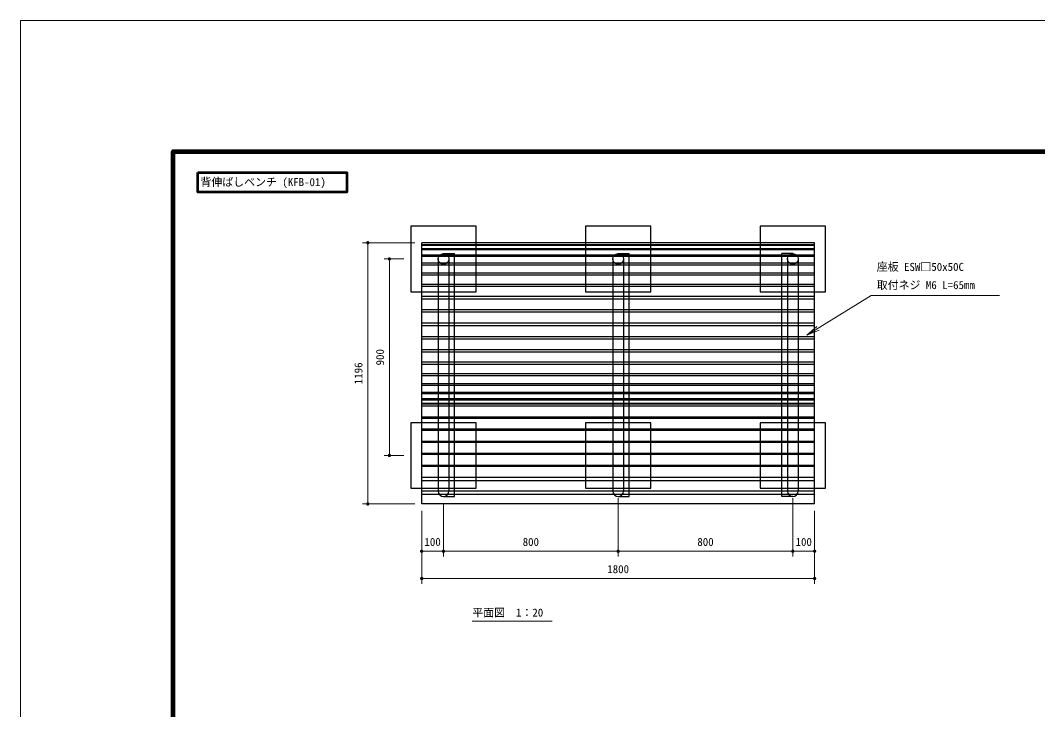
# Model space of a CAD drawing. Units: millimetres at full size, sheet at 1:20. Extents: x -400 to 8800, y -300 to 6240.
# Drawn here: x -400 to 4260, y 3084 to 6240 of the extents above; entities that cross this region are included whole.
import ezdxf
from ezdxf.enums import TextEntityAlignment as Align

# ---------------------------------------------------------------- set-up
doc = ezdxf.new("R2010")
doc.units = ezdxf.units.MM
doc.header["$LTSCALE"] = 20
for name, color, linetype, lineweight in [('D-STR-DIM\u3000寸法線、寸法値', 7, 'Continuous', 13), ('D-STR-HTXT\u3000旗上げ', 7, 'Continuous', 13), ('D-STR-TXT\u3000文字列', 7, 'Continuous', 13), ('D-STR\u3000構造物外形線', 1, 'Continuous', 25), ('D-TTL-FRAM\u3000タイトル枠、凡例図枠', 2, 'Continuous', 50), ('V-nasSTD', 7, 'Continuous', 13)]:
    doc.layers.add(name, color=color, linetype=linetype, lineweight=lineweight)
doc.styles.add('ＭＳ ゴシック', font='')
doc.styles.get('ＭＳ ゴシック').set_extended_font_data('MS Gothic')

# ---------------------------------------------------------------- blocks, each defined once
blk = doc.blocks.new('filled_dot')
at = {"color": 0, "linetype": 'Continuous', "lineweight": -2, "const_width": 1.25}
blk.add_lwpolyline([(-0.625, 0, 1), (0.625, 0, 1)], format="xyb", close=True, dxfattribs=at)
blk = doc.blocks.new('open_arrow')
at = {"color": 0, "linetype": 'Continuous', "lineweight": -2}
blk.add_lwpolyline([(7.5, 1.25), (0, 0), (7.5, -1.25)], dxfattribs=at)

msp = doc.modelspace()

# ---------------------------------------------------------------- linework, layer by layer
at = {"layer": 'D-STR-DIM\u3000寸法線、寸法値'}
for p, q in [((1406.44, 5221.85), (1167.49, 5221.85)), ((1191.49, 5221.85), (1191.49, 4025.9)), ((1356.44, 5147.55), (1266.53, 5147.55)), ((1290.53, 5147.55), (1290.53, 4247.55)), ((1356.44, 4247.55), (1266.53, 4247.55)), ((1406.44, 4025.9), (1167.49, 4025.9)), ((1538.44, 4027.79), (1538.44, 3785.27)), ((1538.44, 4027.79), (1538.44, 3785.27)), ((2338.44, 4052.09), (2338.44, 3785.27)), ((2338.44, 4052.09), (2338.44, 3785.27)), ((3138.44, 4052.09), (3138.44, 3785.27)), ((3138.44, 4052.09), (3138.44, 3785.27)), ((1438.44, 3993.9), (1438.44, 3785.27)), ((1438.44, 3993.9), (1438.44, 3660.6)), ((3238.44, 3993.9), (3238.44, 3660.6)), ((3238.44, 3993.9), (3238.44, 3785.27)), ((1438.44, 3809.27), (1538.44, 3809.27)), ((1538.44, 3809.27), (2338.44, 3809.27)), ((2338.44, 3809.27), (3138.44, 3809.27)), ((3138.44, 3809.27), (3238.44, 3809.27)), ((1438.44, 3684.6), (3238.44, 3684.6))]:
    msp.add_line(p, q, dxfattribs=at)
at = {"layer": 'D-STR-HTXT\u3000旗上げ'}
msp.add_lwpolyline([(3202.59, 4798.26), (3497.41, 4980.89), (3505.41, 4980.89), (4084.6, 4980.89), (3795, 4980.89)], dxfattribs=at)
at = {"layer": 'D-STR-TXT\u3000文字列'}
msp.add_line((1670.44, 3489.09), (2036.87, 3489.09), dxfattribs=at)
at = {"layer": 'D-STR\u3000構造物外形線'}
for p, q in [((1438.44, 4025.9), (1438.44, 5221.85)), ((3238.44, 5221.85), (1438.44, 5221.85)), ((3238.44, 5220.86), (1438.44, 5220.86)), ((3238.44, 4025.9), (3238.44, 5221.85)), ((3238.44, 5212.63), (1438.44, 5212.63)), ((3238.44, 5209.69), (1438.44, 5209.69)), ((3238.44, 5193.45), (1438.44, 5193.45)), ((3238.44, 5188.63), (1438.44, 5188.63)), ((3238.44, 5164.84), (1438.44, 5164.84)), ((3238.44, 5158.28), (1438.44, 5158.28)), ((3238.44, 5127.57), (1438.44, 5127.57)), ((1514.14, 5147.55), (1514.14, 4084.09)), ((1538.44, 5171.85), (1588.44, 5171.85)), ((1562.74, 5147.55), (1562.74, 4084.09)), ((1588.44, 4059.79), (1588.44, 5171.85)), ((2314.14, 5147.55), (2314.14, 4084.09)), ((2338.44, 5171.85), (2388.44, 5171.85)), ((2362.74, 5147.55), (2362.74, 4084.09)), ((2388.44, 4059.79), (2388.44, 5171.85)), ((3088.44, 4059.79), (3088.44, 5171.85)), ((3138.44, 5171.85), (3088.44, 5171.85)), ((3114.14, 5147.55), (3114.14, 4084.09)), ((3162.74, 5147.55), (3162.74, 4084.09)), ((3238.44, 5119.45), (1438.44, 5119.45)), ((3238.44, 5082.66), (1438.44, 5082.66)), ((3238.44, 5073.2), (1438.44, 5073.2)), ((3238.44, 5031.34), (1438.44, 5031.34)), ((3238.44, 5020.8), (1438.44, 5020.8)), ((3238.44, 4975.01), (1438.44, 4975.01)), ((3238.44, 4963.67), (1438.44, 4963.67)), ((3238.44, 4915.2), (1438.44, 4915.2)), ((3238.44, 4903.37), (1438.44, 4903.37)), ((3238.44, 4853.54), (1438.44, 4853.54)), ((3238.44, 4841.55), (1438.44, 4841.55)), ((3238.44, 4791.72), (1438.44, 4791.72)), ((3238.44, 4779.9), (1438.44, 4779.9)), ((3238.44, 4731.43), (1438.44, 4731.43)), ((3238.44, 4720.09), (1438.44, 4720.09)), ((3238.44, 4674.3), (1438.44, 4674.3)), ((3238.44, 4663.75), (1438.44, 4663.75)), ((3238.44, 4621.9), (1438.44, 4621.9)), ((3238.44, 4612.44), (1438.44, 4612.44)), ((3238.44, 4575.65), (1438.44, 4575.65)), ((3238.44, 4567.53), (1438.44, 4567.53)), ((3238.44, 4536.82), (1438.44, 4536.82)), ((3238.44, 4530.26), (1438.44, 4530.26)), ((3238.44, 4506.46), (1438.44, 4506.46)), ((3238.44, 4501.65), (1438.44, 4501.65)), ((3238.44, 4485.41), (1438.44, 4485.41)), ((3238.44, 4482.47), (1438.44, 4482.47)), ((3238.44, 4474.24), (1438.44, 4474.24)), ((3238.44, 4473.25), (1438.44, 4473.25)), ((3238.44, 4422.55), (1438.44, 4422.55)), ((3238.44, 4417.55), (1438.44, 4417.55)), ((3238.44, 4367.55), (1438.44, 4367.55)), ((3238.44, 4362.55), (1438.44, 4362.55)), ((3238.44, 4312.55), (1438.44, 4312.55)), ((3238.44, 4307.55), (1438.44, 4307.55)), ((3238.44, 4257.55), (1438.44, 4257.55)), ((3238.44, 4252.55), (1438.44, 4252.55)), ((3238.44, 4202.55), (1438.44, 4202.55)), ((3238.44, 4197.55), (1438.44, 4197.55)), ((3238.44, 4147.55), (1438.44, 4147.55)), ((3238.44, 4131.99), (1438.44, 4131.99)), ((3238.44, 4083.7), (1438.44, 4083.7)), ((3238.44, 4069.2), (1438.44, 4069.2)), ((1538.44, 4059.79), (1588.44, 4059.79)), ((2338.44, 4059.79), (2388.44, 4059.79)), ((3138.44, 4059.79), (3088.44, 4059.79)), ((3238.44, 4025.9), (1438.44, 4025.9))]:
    msp.add_line(p, q, dxfattribs=at)
for points in [[(1388.44, 4997.55), (1688.44, 4997.55), (1688.44, 5297.55), (1388.44, 5297.55)], [(2188.44, 4997.55), (2488.44, 4997.55), (2488.44, 5297.55), (2188.44, 5297.55)], [(2988.44, 4997.55), (3288.44, 4997.55), (3288.44, 5297.55), (2988.44, 5297.55)], [(1388.44, 4097.55), (1688.44, 4097.55), (1688.44, 4397.55), (1388.44, 4397.55)], [(2188.44, 4097.55), (2488.44, 4097.55), (2488.44, 4397.55), (2188.44, 4397.55)], [(2988.44, 4097.55), (3288.44, 4097.55), (3288.44, 4397.55), (2988.44, 4397.55)]]:
    msp.add_lwpolyline(points, close=True, dxfattribs=at)
for centre in [(1538.44, 5147.55), (2338.44, 5147.55), (3138.44, 5147.55)]:
    msp.add_circle(centre, 24.3, dxfattribs=at)
for centre in [(1538.44, 4084.09), (2338.44, 4084.09), (3138.44, 4084.09)]:
    msp.add_arc(centre, 24.3, 180, 0, dxfattribs=at)
at = {"layer": 'D-TTL-FRAM\u3000タイトル枠、凡例図枠'}
msp.add_lwpolyline([(413.76, 5542.87), (1095.86, 5542.87), (1095.86, 5453.67), (413.76, 5453.67)], close=True, dxfattribs=at)
at = {"layer": 'V-nasSTD'}
msp.add_lwpolyline([(-400, -300), (-400, 6240), (8800, 6240), (8800, -300)], close=True, dxfattribs=at)
at = {"layer": 'V-nasSTD', "color": 3, "lineweight": 140}
msp.add_lwpolyline([(300, 300), (300, 5640), (8100, 5640), (8100, 300)], close=True, dxfattribs=at)

# ---------------------------------------------------------------- block references
at = {"layer": 'D-STR-DIM\u3000寸法線、寸法値', "xscale": 6, "yscale": 6}
for p, rotation in [((1191.49, 5221.85), 270), ((1290.53, 5147.55), 270), ((1290.53, 4247.55), 90), ((1191.49, 4025.9), 90), ((1538.44, 3809.27), 180), ((2338.44, 3809.27), 180), ((3138.44, 3809.27), 180), ((3238.44, 3809.27), 180), ((3238.44, 3684.6), 180)]:
    msp.add_blockref('filled_dot', p, dxfattribs=dict(at, rotation=rotation))
for p in [(1438.44, 3809.27), (1538.44, 3809.27), (2338.44, 3809.27), (3138.44, 3809.27), (1438.44, 3684.6)]:
    msp.add_blockref('filled_dot', p, dxfattribs=at)
at = {"layer": 'D-STR-HTXT\u3000旗上げ', "xscale": 8, "yscale": 8, "rotation": 31.8}
msp.add_blockref('open_arrow', (3202.59, 4798.26), dxfattribs=at)

# ---------------------------------------------------------------- texts
at = {"layer": 'D-STR-DIM\u3000寸法線、寸法値', "style": 'ＭＳ ゴシック'}
for s, p in [('900', (1247.78, 4697.55)), ('1196', (1148.74, 4623.87))]:
    msp.add_text(s, height=36.66, rotation=90, dxfattribs=at).set_placement(p, align=Align.MIDDLE_CENTER)
for s, p in [('100', (1488.44, 3852.03)), ('800', (1938.44, 3852.03)), ('800', (2738.44, 3852.03)), ('100', (3188.44, 3852.03)), ('1800', (2338.44, 3727.36))]:
    msp.add_text(s, height=36.66, dxfattribs=at).set_placement(p, align=Align.MIDDLE_CENTER)
at = {"layer": 'D-STR-HTXT\u3000旗上げ', "style": 'ＭＳ ゴシック'}
msp.add_text('背伸ばしベンチ (KFB-01)', height=36.66, dxfattribs=at).set_placement((424.99, 5499.49), align=Align.MIDDLE_LEFT)
for s, p in [('座板 ESW□50x50C', (3523.16, 5081.97)), ('取付ネジ M6 L=65mm', (3523.16, 4998.64))]:
    msp.add_text(s, height=36.66, dxfattribs=at).set_placement(p, align=Align.BOTTOM_LEFT)
at = {"layer": 'D-STR-TXT\u3000文字列', "style": 'ＭＳ ゴシック'}
msp.add_text('平面図\u30001：20', height=36.66, dxfattribs=at).set_placement((1670.44, 3499.09), align=Align.BOTTOM_LEFT)

doc.saveas('drawing.dxf')
